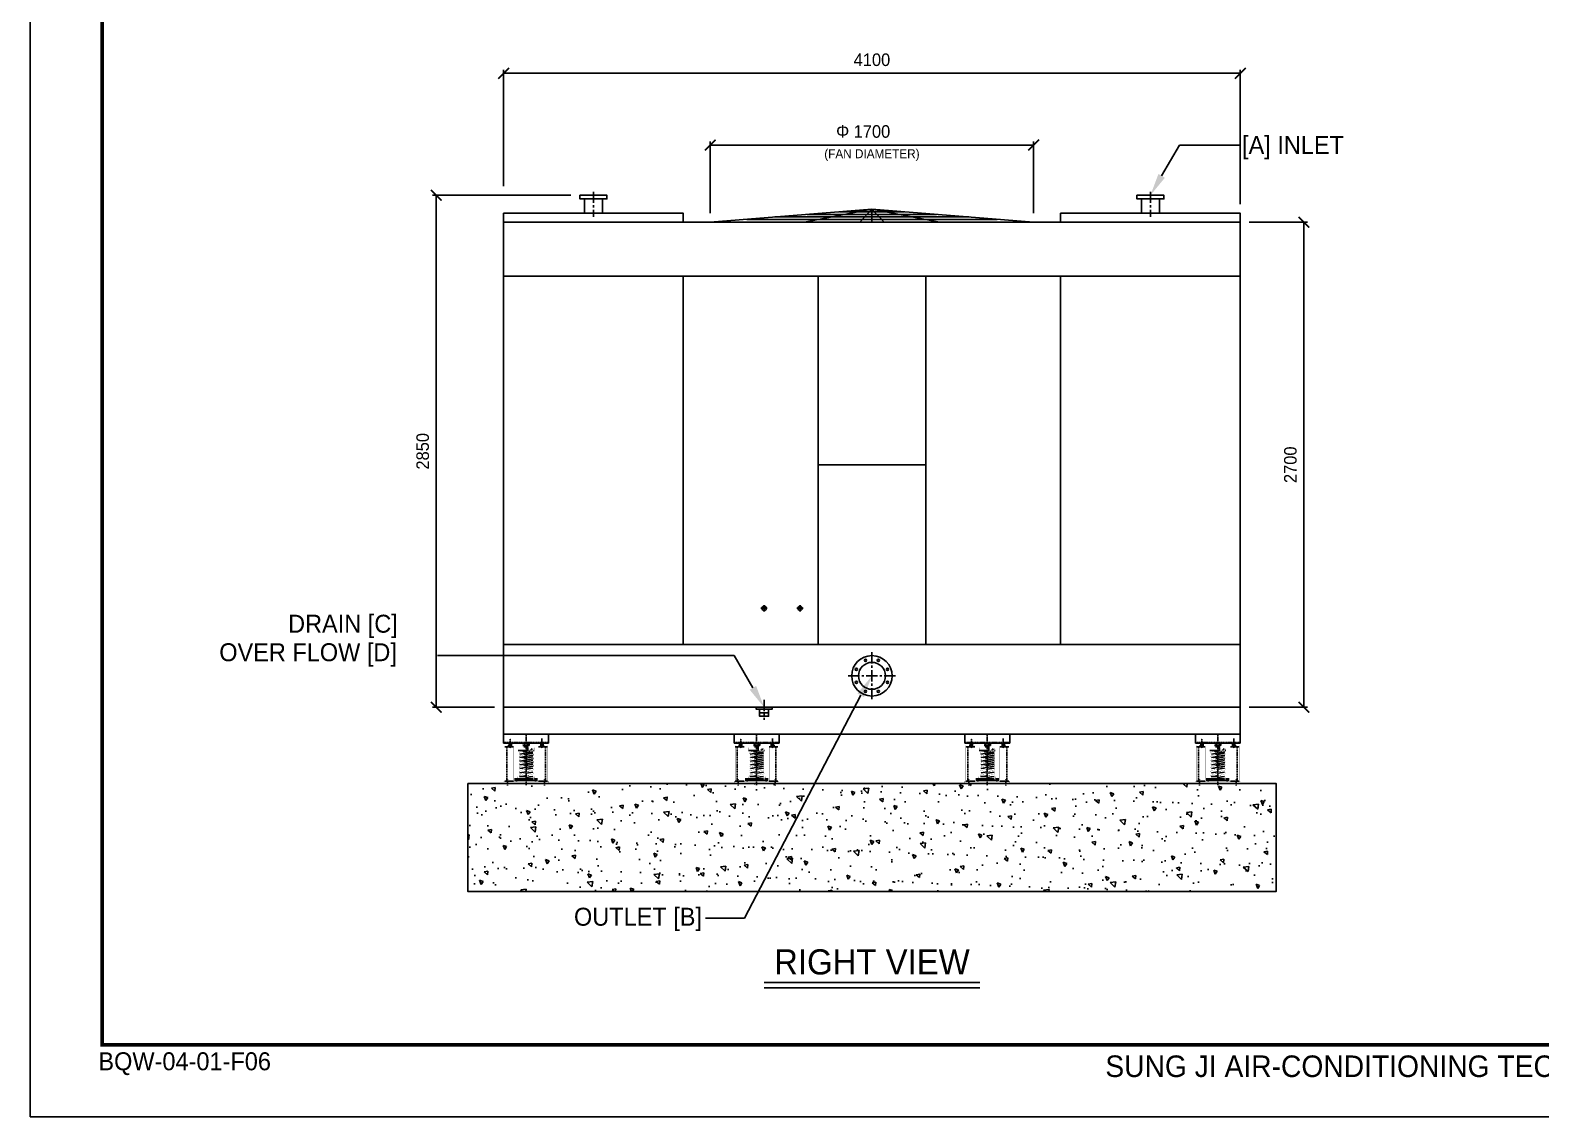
# Model space of a CAD drawing. Header units: millimetres. Extents: x 0 to 16815, y 0 to 11890.
# Drawn here: x 0 to 8407, y 0 to 6049 of the extents above; entities that cross this region are included whole.
import ezdxf
from ezdxf.enums import TextEntityAlignment as Align

# ---------------------------------------------------------------- set-up
doc = ezdxf.new("R2010")
doc.units = ezdxf.units.MM
doc.linetypes.add('CENTER', pattern=[2, 1.25, -0.25, 0.25, -0.25])
doc.linetypes.add('HIDDEN', pattern=[9.525, 6.35, -3.175])
doc.layers.get('DEFPOINTS').update_dxf_attribs({"color": 143})
for name, color, linetype in [('CENTER', 1, 'CENTER'), ('냉각탑_dim', 1, 'Continuous'), ('냉각탑_form', 1, 'Continuous'), ('냉각탑_text', 3, 'Continuous')]:
    doc.layers.add(name, color=color, linetype=linetype)
doc.styles.add('HY울릉도L', font='')
doc.styles.add('돋움', font='')
doc.styles.get('HY울릉도L').set_extended_font_data('HY울릉도L')
doc.styles.get('돋움').set_extended_font_data('Dotum')
doc.dimstyles.new('성지DIM', dxfattribs={"dimtxt": 3.5, "dimasz": 3, "dimexe": 1, "dimexo": 2.5, "dimgap": 2, "dimtad": 1, "dimdec": 0, "dimzin": 3, "dimdsep": 46, "dimtxsty": 'HY울릉도L', "dimblk": 'ARCHTICK', "dimcen": -2, "dimclrd": 256, "dimclre": 256, "dimclrt": 7, "dimadec": 0, "dimazin": 0, "dimtfac": 1, "dimtdec": 0, "dimtofl": 0, "dimtmove": 0, "dimatfit": 3, "dimfxl": 0, "dimtolj": 1, "dimtzin": 0, "dimlwe": -1, "dimarcsym": 0})

# ---------------------------------------------------------------- blocks, each defined once
blk = doc.blocks.new('냉각탑form')
at = {"layer": 'DEFPOINTS'}
blk.add_lwpolyline([(0, 297.07), (420.1, 297.07), (420.1, 0), (0, 0)], close=True, dxfattribs=at)
at = {"layer": '냉각탑_form', "const_width": 0.5}
blk.add_lwpolyline([(10, 287.07), (10, 10), (410.1, 10), (410.1, 287.07)], close=True, dxfattribs=at)
at = {"layer": '냉각탑_form', "style": '돋움'}
for s, height, p in [('BQW-04-01-F06', 2.5006, (9.48, 6.47)), ('SUNG JI AIR-CONDITIONING TECHNOLOGY CO. LTD', 3.0007, (149.5, 5.53))]:
    blk.add_text(s, height=height, dxfattribs=at).set_placement(p)
blk = doc.blocks.new('_ArchTick')
at = {"color": 0, "linetype": 'ByBlock', "const_width": 0.15}
blk.add_lwpolyline([(-0.5, -0.5), (0.5, 0.5)], dxfattribs=at)
blk = doc.blocks.new('*D7')
at = {"layer": 'DEFPOINTS', "color": 0, "transparency": 16777216}
for p in [(5584.8, 5409.4), (3784.8, 4979.5), (5584.8, 4979.5)]:
    blk.add_point(p, dxfattribs=at)
at = {"layer": '냉각탑_dim', "transparency": 16777216}
for p, q in [((3784.8, 5029.5), (3784.8, 5429.4)), ((5584.8, 5029.5), (5584.8, 5429.4))]:
    blk.add_line(p, q, dxfattribs=at)
at = {"layer": '냉각탑_dim', "lineweight": -2, "transparency": 16777216}
blk.add_line((3784.8, 5409.4), (5584.8, 5409.4), dxfattribs=at)
at = {"layer": '냉각탑_dim', "lineweight": -2, "transparency": 16777216, "xscale": 60, "yscale": 60, "zscale": 60, "rotation": 180}
blk.add_blockref('_ArchTick', (3784.8, 5409.4), dxfattribs=at)
at = {"layer": '냉각탑_dim', "lineweight": -2, "transparency": 16777216, "xscale": 60, "yscale": 60, "zscale": 60}
blk.add_blockref('_ArchTick', (5584.8, 5409.4), dxfattribs=at)
at = {"layer": '냉각탑_dim', "color": 7, "transparency": 16777216, "insert": (4684.8, 5484.4), "char_height": 70, "attachment_point": 5, "style": 'HY울릉도L'}
blk.add_mtext('\\A1;1700', dxfattribs=at)
blk = doc.blocks.new('*D8')
at = {"layer": 'DEFPOINTS', "color": 0, "transparency": 16777216}
for p in [(6734.8, 5808.7), (2634.8, 5129.5), (6734.8, 5029.5)]:
    blk.add_point(p, dxfattribs=at)
at = {"layer": '냉각탑_dim', "transparency": 16777216}
for p, q in [((2634.8, 5179.5), (2634.8, 5828.7)), ((6734.8, 5079.5), (6734.8, 5828.7))]:
    blk.add_line(p, q, dxfattribs=at)
at = {"layer": '냉각탑_dim', "lineweight": -2, "transparency": 16777216}
blk.add_line((2634.8, 5808.7), (6734.8, 5808.7), dxfattribs=at)
at = {"layer": '냉각탑_dim', "lineweight": -2, "transparency": 16777216, "xscale": 60, "yscale": 60, "zscale": 60, "rotation": 180}
blk.add_blockref('_ArchTick', (2634.8, 5808.7), dxfattribs=at)
at = {"layer": '냉각탑_dim', "lineweight": -2, "transparency": 16777216, "xscale": 60, "yscale": 60, "zscale": 60}
blk.add_blockref('_ArchTick', (6734.8, 5808.7), dxfattribs=at)
at = {"layer": '냉각탑_dim', "color": 7, "transparency": 16777216, "insert": (4684.8, 5883.7), "char_height": 70, "attachment_point": 5, "style": 'HY울릉도L'}
blk.add_mtext('\\A1;4100', dxfattribs=at)
blk = doc.blocks.new('*D9')
at = {"layer": 'DEFPOINTS', "color": 0, "transparency": 16777216}
for p in [(3059.8, 5129.5), (2259.6, 2279.5), (2634.8, 2279.5)]:
    blk.add_point(p, dxfattribs=at)
at = {"layer": '냉각탑_dim', "transparency": 16777216}
for p, q in [((3009.8, 5129.5), (2239.6, 5129.5)), ((2584.8, 2279.5), (2239.6, 2279.5))]:
    blk.add_line(p, q, dxfattribs=at)
at = {"layer": '냉각탑_dim', "lineweight": -2, "transparency": 16777216}
blk.add_line((2259.6, 5129.5), (2259.6, 2279.5), dxfattribs=at)
at = {"layer": '냉각탑_dim', "lineweight": -2, "transparency": 16777216, "xscale": 60, "yscale": 60, "zscale": 60}
for p, rotation in [((2259.6, 5129.5), 90), ((2259.6, 2279.5), 270)]:
    blk.add_blockref('_ArchTick', p, dxfattribs=dict(at, rotation=rotation))
at = {"layer": '냉각탑_dim', "color": 7, "transparency": 16777216, "insert": (2184.6, 3704.5), "char_height": 70, "attachment_point": 5, "rotation": 90, "style": 'HY울릉도L'}
blk.add_mtext('\\A1;2850', dxfattribs=at)
blk = doc.blocks.new('*D10')
at = {"layer": 'DEFPOINTS', "color": 0, "transparency": 16777216}
for p in [(6734.8, 4979.5), (6734.8, 2279.5), (7088.9, 2279.5)]:
    blk.add_point(p, dxfattribs=at)
at = {"layer": '냉각탑_dim', "transparency": 16777216}
for p, q in [((6784.8, 4979.5), (7108.9, 4979.5)), ((6784.8, 2279.5), (7108.9, 2279.5))]:
    blk.add_line(p, q, dxfattribs=at)
at = {"layer": '냉각탑_dim', "lineweight": -2, "transparency": 16777216}
blk.add_line((7088.9, 4979.5), (7088.9, 2279.5), dxfattribs=at)
at = {"layer": '냉각탑_dim', "lineweight": -2, "transparency": 16777216, "xscale": 60, "yscale": 60, "zscale": 60}
for p, rotation in [((7088.9, 4979.5), 90), ((7088.9, 2279.5), 270)]:
    blk.add_blockref('_ArchTick', p, dxfattribs=dict(at, rotation=rotation))
at = {"layer": '냉각탑_dim', "color": 7, "transparency": 16777216, "insert": (7013.9, 3629.5), "char_height": 70, "attachment_point": 5, "rotation": 90, "style": 'HY울릉도L'}
blk.add_mtext('\\A1;2700', dxfattribs=at)
blk = doc.blocks.new('A$C036B6841')
at = {"color": 3}
for p, q in [((0, 0), (650, 53.1)), ((1153, 10.6), (147, 10.6)), ((1040, 21.2), (260, 21.2)), ((650, 53.1), (379, 0)), ((910, 31.8), (390, 31.8)), ((780, 42.4), (520, 42.4)), ((650, 53.1), (601.1, 0)), ((650, 53.1), (1300, 0)), ((650, 53.1), (698.9, 0)), ((650, 53.1), (921, 0))]:
    blk.add_line(p, q, dxfattribs=at)
at = {"layer": 'DEFPOINTS'}
blk.add_line((650, 53.1), (650, 0), dxfattribs=at)
blk = doc.blocks.new('A$C2E82435F')
for p, q in [((0.5, 284.5), (0.5, 234.3)), ((0.5, 284.5), (250.5, 284.5)), ((250.5, 284.5), (250.5, 234.3)), ((0.5, 234.3), (250.5, 234.3)), ((6.5, 214.8), (55.5, 214.8)), ((45, 220.8), (23.9, 220.8)), ((30.5, 220.8), (30.5, 234.3)), ((30.5, 220.8), (30.5, 234.3)), ((31.2, 234.3), (31.2, 220.8)), ((42.7, 234.3), (42.7, 220.8)), ((43.5, 220.8), (43.5, 234.3)), ((80.9, 193.1), (125.5, 193.1)), ((163.8, 187.1), (90.2, 173.8)), ((108.5, 188), (107.1, 193.1)), ((125.5, 221.1), (107.9, 221.1)), ((108.5, 188), (125.5, 188)), ((112, 234.3), (138.9, 234.3)), ((116.4, 231.2), (116.4, 221.1)), ((117.1, 220), (116.4, 221.1)), ((116.5, 170.3), (163.1, 179.2)), ((117.1, 220), (125.5, 220)), ((117.1, 220), (117.1, 210.1)), ((117.1, 178.7), (117.1, 170.4)), ((125.5, 221.1), (143.1, 221.1)), ((125.5, 221.1), (143.1, 221.1)), ((133.9, 220), (125.5, 220)), ((133.9, 220), (134.5, 221.1)), ((133.9, 220), (133.9, 210.1)), ((133.9, 210.1), (133.9, 187.5)), ((134.5, 210.1), (134.5, 188)), ((134.6, 231.2), (134.6, 221.1)), ((134.6, 221.1), (134.6, 231.2)), ((143.1, 221.1), (143.1, 231.2)), ((143.1, 221.1), (143.1, 231.2)), ((148.9, 196.3), (161.9, 198.7)), ((154.4, 203.3), (156.3, 203.3)), ((167.2, 193.1), (170.1, 193.1)), ((244.5, 214.8), (195.5, 214.8)), ((206, 220.8), (227.1, 220.8)), ((207.5, 220.8), (207.5, 239.3)), ((207.5, 220.8), (207.5, 234.3)), ((208.2, 239.3), (208.2, 214.8)), ((208.2, 234.3), (208.2, 220.8)), ((219.7, 239.3), (219.7, 214.8)), ((219.7, 234.3), (219.7, 220.8)), ((220.5, 220.8), (220.5, 239.3)), ((220.5, 220.8), (220.5, 234.3)), ((220.5, 220.8), (220.5, 234.3)), ((164.4, 167.4), (90.9, 154.1)), ((164.4, 147.1), (90.9, 133.8)), ((164.4, 126.7), (90.9, 113.4)), ((164.4, 106.4), (90.9, 93.1)), ((115.9, 116.2), (124.9, 116.2)), ((116.5, 150), (163.1, 158.8)), ((116.5, 129.6), (163.1, 138.4)), ((116.5, 118.1), (116.5, 115.5)), ((116.5, 109.2), (163.1, 118.1)), ((117.1, 158.9), (117.1, 150.1)), ((117.1, 139), (117.1, 129.7)), ((133.9, 116.2), (124.9, 116.2)), ((125.5, 89.7), (163.1, 96.1)), ((133.3, 121.1), (133.3, 115.5)), ((6.5, 23.5), (55.5, 23.5)), ((61.5, 35.6), (78.2, 35.6)), ((125.5, 29.1), (61.5, 29.1)), ((61.5, 29.1), (125.5, 29.1)), ((61.5, 29.1), (189.6, 29.1)), ((74.4, 29.1), (61.5, 29.1)), ((78.2, 37.4), (78.2, 35.6)), ((163.6, 35.6), (78.2, 35.6)), ((88.1, 48.6), (125.5, 48.6)), ((125.5, 76.1), (91.2, 70.2)), ((127.7, 54.3), (102, 48.5)), ((127.7, 54.3), (102.6, 48.6)), ((163.1, 48.5), (125.5, 42.9)), ((125.5, 44), (129.9, 43.7)), ((128.1, 67.4), (163.1, 73.4)), ((172.8, 37.4), (172.8, 35.6)), ((189.5, 35.6), (172.8, 35.6)), ((176.6, 29.1), (189.5, 29.1)), ((244.5, 23.5), (195.5, 23.5))]:
    blk.add_line(p, q)
at = {"linetype": 'CENTER'}
for p, q in [((214, 219.8), (214, 261.5)), ((214, 224.9), (214, 249.8)), ((72.6, 21.2), (72.6, 38.9)), ((178.4, 21.2), (178.4, 38.9))]:
    blk.add_line(p, q, dxfattribs=at)
at = {"linetype": 'HIDDEN'}
for p, q in [((0.5, 239.3), (250.5, 239.3)), ((17.5, 214.8), (17.5, 23.5)), ((233.5, 214.8), (233.5, 23.5)), ((78.2, 35.6), (61.5, 35.6)), ((172.8, 35.6), (189.5, 35.6))]:
    blk.add_line(p, q, dxfattribs=at)
at = {"color": 0}
for p, q in [((133.9, 209.1), (134.8, 210.1)), ((141.6, 188), (145.8, 192.3))]:
    blk.add_line(p, q, dxfattribs=at)
for points, const_width in [([(30.5, 220.8), (6.5, 220.8), (6.5, 23.5), (0.5, 23.5), (0.5, 9.5), (250.5, 9.5), (250.5, 23.5), (244.5, 23.5), (244.5, 220.8), (220.5, 220.8)], 1), ([(6.5, 220.8), (30.5, 220.8)], 1), ([(43.5, 220.8), (52.4, 220.8), (52.4, 214.8)], 1), ([(45, 220.8), (52.4, 220.8)], 1), ([(52.4, 220.8), (52.4, 214.8)], 1), ([(195.5, 214.8), (195.5, 23.5), (55.5, 23.5), (55.5, 214.8)], 1), ([(125.5, 210.1), (80.1, 210.1), (80.9, 193.1), (107.1, 193.1)], 0.68), ([(90.2, 185.3), (108.4, 188.6)], 0.898), ([(90.2, 173.8), (115.9, 172.7)], 0.898), ([(90.9, 165.6), (116.5, 170.3)], 0.898), ([(116.5, 178.5), (116.5, 170.3)], 0.562), ([(167.2, 201.6), (167.2, 193.1), (170, 193.1), (170.9, 210.1), (125.5, 210.1)], 0.68), ([(142.5, 188), (133.9, 188)], 0.898), ([(133.9, 188), (133.9, 173.6)], 0.73), ([(163.1, 179.2), (134.6, 180.9)], 0.898), ([(142.5, 188), (154.4, 203.3), (165.5, 203.3)], 0.68), ([(161.9, 198.7), (151.4, 199.4)], 0.898), ([(206, 220.8), (198.5, 220.8)], 1), ([(198.5, 220.8), (198.5, 214.8)], 1), ([(207.5, 220.8), (198.5, 220.8), (198.5, 214.8)], 1), ([(244.5, 220.8), (220.5, 220.8)], 1), ([(90.9, 154.1), (116.5, 153)], 0.898), ([(90.9, 145.3), (116.5, 150)], 0.898), ([(90.9, 133.8), (116.5, 132.7)], 0.898), ([(90.9, 124.9), (116.5, 129.6)], 0.898), ([(90.9, 113.4), (128.6, 111.8)], 0.898), ([(90.9, 104.6), (128.6, 111.4)], 0.898), ([(90.9, 93.1), (126.1, 89.8)], 0.898), ([(90.9, 83.4), (125.5, 89.7)], 0.898), ([(115.9, 116.2), (116.5, 115.5)], 0.73), ([(115.9, 117.9), (115.9, 116.2)], 0.562), ([(116.5, 158.8), (116.5, 150)], 0.562), ([(116.5, 138.9), (116.5, 129.6)], 0.562), ([(116.5, 115.5), (124.9, 115.5)], 0.562), ([(133.3, 115.5), (124.9, 115.5)], 0.562), ([(163.1, 96.1), (125.5, 99.6)], 0.898), ([(133.9, 116.2), (133.3, 115.5)], 0.562), ([(163.1, 158.8), (133.9, 160.6)], 0.898), ([(163.1, 138.4), (133.9, 140.2)], 0.898), ([(163.1, 118.1), (133.9, 119.9)], 0.898), ([(133.9, 161.9), (133.9, 153.3)], 0.73), ([(133.9, 141.6), (133.9, 132.9)], 0.73), ([(133.9, 121.2), (133.9, 116.2)], 0.73), ([(88.1, 48.6), (78.2, 48.6), (78.2, 37.4), (61.5, 37.4), (61.5, 29.1)], 0.898), ([(61.5, 29.1), (61.5, 23.5)], 0.898), ([(90.9, 69.8), (128.1, 67.4)], 0.898), ([(128.1, 67.4), (90.9, 59.4)], 0.898), ([(125.5, 76.1), (163.1, 73.4)], 0.898), ([(163.1, 48.5), (127.7, 54.3)], 0.898), ([(163.1, 49.5), (127.7, 54.3)], 0.898), ([(163, 48.6), (172.8, 48.6), (172.8, 37.4), (189.5, 37.4), (189.5, 29.1)], 0.898), ([(189.5, 29.1), (189.5, 23.5)], 0.898)]:
    blk.add_lwpolyline(points, dxfattribs=dict(const_width=const_width))
for points, const_width in [([(90.2, 185.3, 0.725116), (90.2, 173.8, 0.725116)], 0.898), ([(133.3, 181.6), (161.9, 186.4, 0.664207), (161.9, 198.7, 0.63815)], 0.898), ([(133.3, 181.6), (161.9, 186.4, 0.562661), (163.6, 197.7, 0.562661)], 0.898), ([(134.6, 162), (163.1, 166.8, 0.664207), (163.1, 179.2, 0.63815)], 0.898), ([(167.2, 201.6, 0.414214), (165.5, 203.3, 0.414214)], 0.68), ([(90.9, 165.6, 0.725116), (90.9, 154.1, 0.725116)], 0.898), ([(90.9, 145.3, 0.725116), (90.9, 133.8, 0.725116)], 0.898), ([(90.9, 124.9, 0.725116), (90.9, 113.4, 0.725116)], 0.898), ([(90.9, 104.6, 0.725116), (90.9, 93.1, 0.725116)], 0.898), ([(125.5, 76.1), (163.1, 84.6, 0.712533), (163.1, 96.1, 0.643566)], 0.898), ([(125.5, 99.5), (163.1, 105.7, 0.664207), (163.1, 118.1, 0.63815)], 0.898), ([(133.3, 121.1), (163.1, 126.1, 0.664207), (163.1, 138.4)], 0.898), ([(134.6, 141.7), (163.1, 146.4, 0.664207), (163.1, 158.8, 0.63815)], 0.898), ([(90.9, 83.4, 0.611938), (90.9, 69.8, 0.611938)], 0.898), ([(90.9, 59.4, 0.495188), (88.4, 48.2, 0.495188)], 0.898), ([(163.1, 73.4, -0.712533), (163.1, 61.8), (127.7, 54.3)], 0.898), ([(163.6, 35.6, 0.602155), (163.1, 48.5, 0.60596)], 0.898)]:
    blk.add_lwpolyline(points, format="xyb", dxfattribs=dict(const_width=const_width))
for points in [[(112, 234.3, 0.898, 0.898, 0.322657), (107.9, 231.2, 0.898, 0.898, 0), (107.9, 221.1, 0.898, 0.898, 0), (116.4, 221.1, 0.562, 0.562, 0), (116.4, 210.1, 0.562, 0.562, 0)], [(134.5, 210.1, 0.562, 0.562, 0), (134.5, 221.1, 0.898, 0.898, 0), (143.1, 221.1, 0.898, 0.898, 0), (143.1, 231.2, 0.898, 0.898, 0.322657), (138.9, 234.3, 0.898, 0.898, -0.322657)]]:
    blk.add_lwpolyline(points, format="xyseb")
for centre, radius, start, end in [((112.1, 229.8), 4.44, 17.21844, 162.78156), ((125.6, 219.1), 15.2, 90.48284, 127.3884), ((125.4, 219.1), 15.2, 52.6116, 89.51716), ((138.8, 229.8), 4.44, 17.21844, 162.78156)]:
    blk.add_arc(centre, radius, start, end)
at = {"layer": 'CENTER'}
for p, q in [((37, 206.6), (37, 261.5)), ((125.5, 282.3), (125.5, 0.1)), ((214, 206.6), (214, 261.5)), ((23, 0), (23, 35.2)), ((228, 0), (228, 35.2))]:
    blk.add_line(p, q, dxfattribs=at)

msp = doc.modelspace()

# ---------------------------------------------------------------- hatches: boundary and pattern name
h = msp.add_hatch()
h.set_pattern_fill('AR-CONC', color=8, scale=1.28, angle=90)
h.set_pattern_definition([(140, (-18710.58, 3161.91), (20.402, 233.1964), [24.384, -268.224]), (85, (-18710.58, 3161.91), (-244.5528, -45.1116), [19.5072, -214.58]), (190.4514, (-18708.88, 3181.35), (-224.1507, 188.0848), [20.7232, -227.9555]), (136.1842, (-18775.6, 3161.9), (53.8142, 346.9812), [36.576, -402.336]), (186.6356, (-18771.12, 3190.83), (-316.7054, 303.8773), [31.085, -341.9336]), (81.1842, (-18775.6, 3161.9), (-316.7054, 303.8773), [29.2608, -321.8685]), (111, (-18759.35, 3194.43), (130.8995, 194.0664), [24.384, -268.224]), (56, (-18759.35, 3194.43), (-235.7606, 79.1066), [19.5072, -214.5792]), (161.4514, (-18748.44, 3210.6), (-104.8611, 273.173), [20.7232, -227.9551]), (127.5, (-18710.58, 3161.91), (-108.23045, 3.9534), [0, -211.97824, 0, -217.8304, 0, -215.392]), (97.5, (-18710.58, 3161.91), (-128.23114, 85.52917), [0, -124.19584, 0, -207.10144, 0, -82.0928]), (57.5, (-18710.58, 3089.41), (7.3328, 173.55596), [0, -81.28, 0, -253.5936, 0, -336.4992]), (47.5, (-18710.58, 3056.9), (-32.5459, 189.60535), [0, -105.664, 0, -168.4122, 0, -238.9632])])
h.paths.add_polyline_path([(2434.8, 1854.5), (2434.8, 1254.5), (6934.8, 1254.5), (6934.8, 1854.5)])

# ---------------------------------------------------------------- linework, layer by layer
at = {"color": 3}
for p, q in [((3084.8, 5109.5), (3084.8, 5029.5)), ((3184.8, 5109.5), (3184.8, 5029.5)), ((6184.8, 5109.5), (6184.8, 5029.5)), ((6284.8, 5109.5), (6284.8, 5029.5)), ((2634.8, 4679.5), (6734.8, 4679.5)), ((3634.8, 4679.5), (3634.8, 2629.5)), ((4384.8, 4679.5), (4384.8, 2629.5)), ((4984.8, 4679.5), (4984.8, 2629.5)), ((5734.8, 4679.5), (5734.8, 2629.5)), ((4384.8, 3629.5), (4984.8, 3629.5)), ((2634.8, 2629.5), (6734.8, 2629.5)), ((4111.2, 2279.5), (4021.2, 2279.5)), ((4059.8, 2249.5), (4109.8, 2249.5))]:
    msp.add_line(p, q, dxfattribs=at)
at = {"color": 1}
for p, q in [((4084.8, 747.5), (5284.8, 747.5)), ((4084.8, 717.5), (5284.8, 717.5))]:
    msp.add_line(p, q, dxfattribs=at)
at = {"color": 3}
for points in [[(3059.8, 5129.5), (3059.8, 5109.5), (3209.8, 5109.5), (3209.8, 5129.5)], [(6159.8, 5129.5), (6159.8, 5109.5), (6309.8, 5109.5), (6309.8, 5129.5)], [(2634.8, 5029.5), (2634.8, 4979.5), (3634.8, 4979.5), (3634.8, 5029.5)], [(2634.8, 4979.5), (2634.8, 2279.5), (6734.8, 2279.5), (6734.8, 4979.5)], [(5734.8, 5029.5), (5734.8, 4979.5), (6734.8, 4979.5), (6734.8, 5029.5)], [(4039.8, 2279.5), (4039.8, 2269.5), (4129.8, 2269.5), (4129.8, 2279.5)], [(4059.8, 2269.5), (4059.8, 2229.5), (4109.8, 2229.5), (4109.8, 2269.5)]]:
    msp.add_lwpolyline(points, close=True, dxfattribs=at)
at = {"color": 4}
msp.add_lwpolyline([(2634.8, 2129.5), (6734.8, 2129.5), (6734.8, 2279.5), (2634.8, 2279.5)], close=True, dxfattribs=at)
at = {"color": 8}
msp.add_lwpolyline([(2434.8, 1854.5), (2434.8, 1254.5), (6934.8, 1254.5), (6934.8, 1854.5)], close=True, dxfattribs=at)
at = {"color": 3}
for centre, radius in [((4084.8, 2830.4), 12.5), ((4284.8, 2830.4), 12.5), ((4684.8, 2454.5), 112.5), ((4684.8, 2454.5), 75), ((4648.9, 2541.1), 6), ((4720.7, 2541.1), 6), ((4598.2, 2490.4), 6), ((4771.4, 2490.4), 6), ((4598.2, 2418.6), 6), ((4648.9, 2367.9), 6), ((4720.7, 2367.9), 6), ((4771.4, 2418.6), 6)]:
    msp.add_circle(centre, radius, dxfattribs=at)
at = {"layer": 'CENTER', "linetype": 'CENTER', "ltscale": 50}
for p, q in [((3134.8, 5149.5), (3134.8, 5009.5)), ((6234.8, 5149.5), (6234.8, 5009.5)), ((4067.3, 2830.4), (4102.3, 2830.4)), ((4084.8, 2847.9), (4084.8, 2812.9)), ((4267.3, 2830.4), (4302.3, 2830.4)), ((4284.8, 2847.9), (4284.8, 2812.9)), ((4684.8, 2586.5), (4684.8, 2322.5)), ((4552.8, 2454.5), (4816.8, 2454.5)), ((4084.8, 2321.1), (4084.8, 2209.5))]:
    msp.add_line(p, q, dxfattribs=at)
at = {"layer": '냉각탑_dim', "linetype": 'ByBlock', "lineweight": -2}
for p, q in [((6297.3, 5237.7), (6396.4, 5409.4)), ((6396.4, 5409.4), (6734.8, 5409.4)), ((3918.2, 2568), (2267.7, 2568)), ((4622.3, 2346.2), (3976.3, 1106.2)), ((3976.3, 1106.2), (3758.4, 1106.4))]:
    msp.add_line(p, q, dxfattribs=at)
msp.add_lwpolyline([(4022.3, 2387.7), (3918.2, 2568)], dxfattribs=at)
at = {"layer": '냉각탑_dim'}
for points in [[(6315.3, 5227.3), (6234.8, 5129.5), (6279.3, 5248.1)], [(4604.3, 2356.6), (4684.8, 2454.5), (4640.3, 2335.8)], [(4004.3, 2377.3), (4084.8, 2279.5), (4040.3, 2398.1)]]:
    msp.add_solid(points, dxfattribs=at)

# ---------------------------------------------------------------- block references
at = {"xscale": 1.384615384615384, "yscale": 1.384615384615384, "zscale": 1.384615384615384}
msp.add_blockref('A$C036B6841', (3784.8, 4979.5), dxfattribs=at)
for p in [(2634.3, 1845), (3917.3, 1845), (5201.3, 1845), (6484.3, 1845)]:
    msp.add_blockref('A$C2E82435F', p)
at = {"layer": '냉각탑_form', "xscale": 40.02539682539683, "yscale": 40.02539682539683, "zscale": 40.02539682539683}
msp.add_blockref('냉각탑form', (0, 0), dxfattribs=at)

# ---------------------------------------------------------------- texts
at = {"layer": '냉각탑_text', "style": '돋움'}
for s, height, p in [('Φ', 70, (4522, 5486)), ('(FAN DIAMETER)', 50, (4684.8, 5361)), ('RIGHT VIEW', 140, (4684.8, 862.3))]:
    msp.add_text(s, height=height, dxfattribs=at).set_placement(p, align=Align.MIDDLE_CENTER)
for s, p in [('[A] INLET', (6744.8, 5409.4)), ('DRAIN [C]', (1435.3, 2744.7)), ('OVER FLOW [D]', (1052.2, 2586))]:
    msp.add_text(s, height=100, dxfattribs=at).set_placement(p, align=Align.MIDDLE_LEFT)
msp.add_text('OUTLET [B]', height=100, dxfattribs=at).set_placement((3738.8, 1113.7), align=Align.MIDDLE_RIGHT)

# ---------------------------------------------------------------- dimensions: what is measured, and where the dimension line sits
at = {"layer": '냉각탑_dim'}
dim = msp.add_linear_dim(base=(6734.8, 5808.7), p1=(2634.8, 5129.5), p2=(6734.8, 5029.5), dimstyle='성지DIM', override={"dimscale": 20, "dimtmove": 2}, dxfattribs=at)
dim.commit()
dim.dimension.update_dxf_attribs({"geometry": '*D8', "text_midpoint": (4684.8, 5883.7)})
dim = msp.add_linear_dim(base=(5584.8, 5409.4), p1=(3784.8, 4979.5), p2=(5584.8, 4979.5), text='1700', dimstyle='성지DIM', override={"dimscale": 20, "dimtmove": 2}, dxfattribs=at)
dim.commit()
dim.dimension.update_dxf_attribs({"geometry": '*D7', "text_midpoint": (4684.8, 5484.4)})
for base, p1, p2, picture, middle in [((2259.6, 2279.5), (3059.8, 5129.5), (2634.8, 2279.5), '*D9', (2184.6, 3704.5)), ((7088.9, 2279.5), (6734.8, 4979.5), (6734.8, 2279.5), '*D10', (7013.9, 3629.5))]:
    dim = msp.add_linear_dim(base=base, p1=p1, p2=p2, angle=90, dimstyle='성지DIM', override={"dimscale": 20, "dimtmove": 2}, dxfattribs=at)
    dim.commit()
    dim.dimension.update_dxf_attribs({"geometry": picture, "text_midpoint": middle})

doc.saveas('drawing.dxf')
